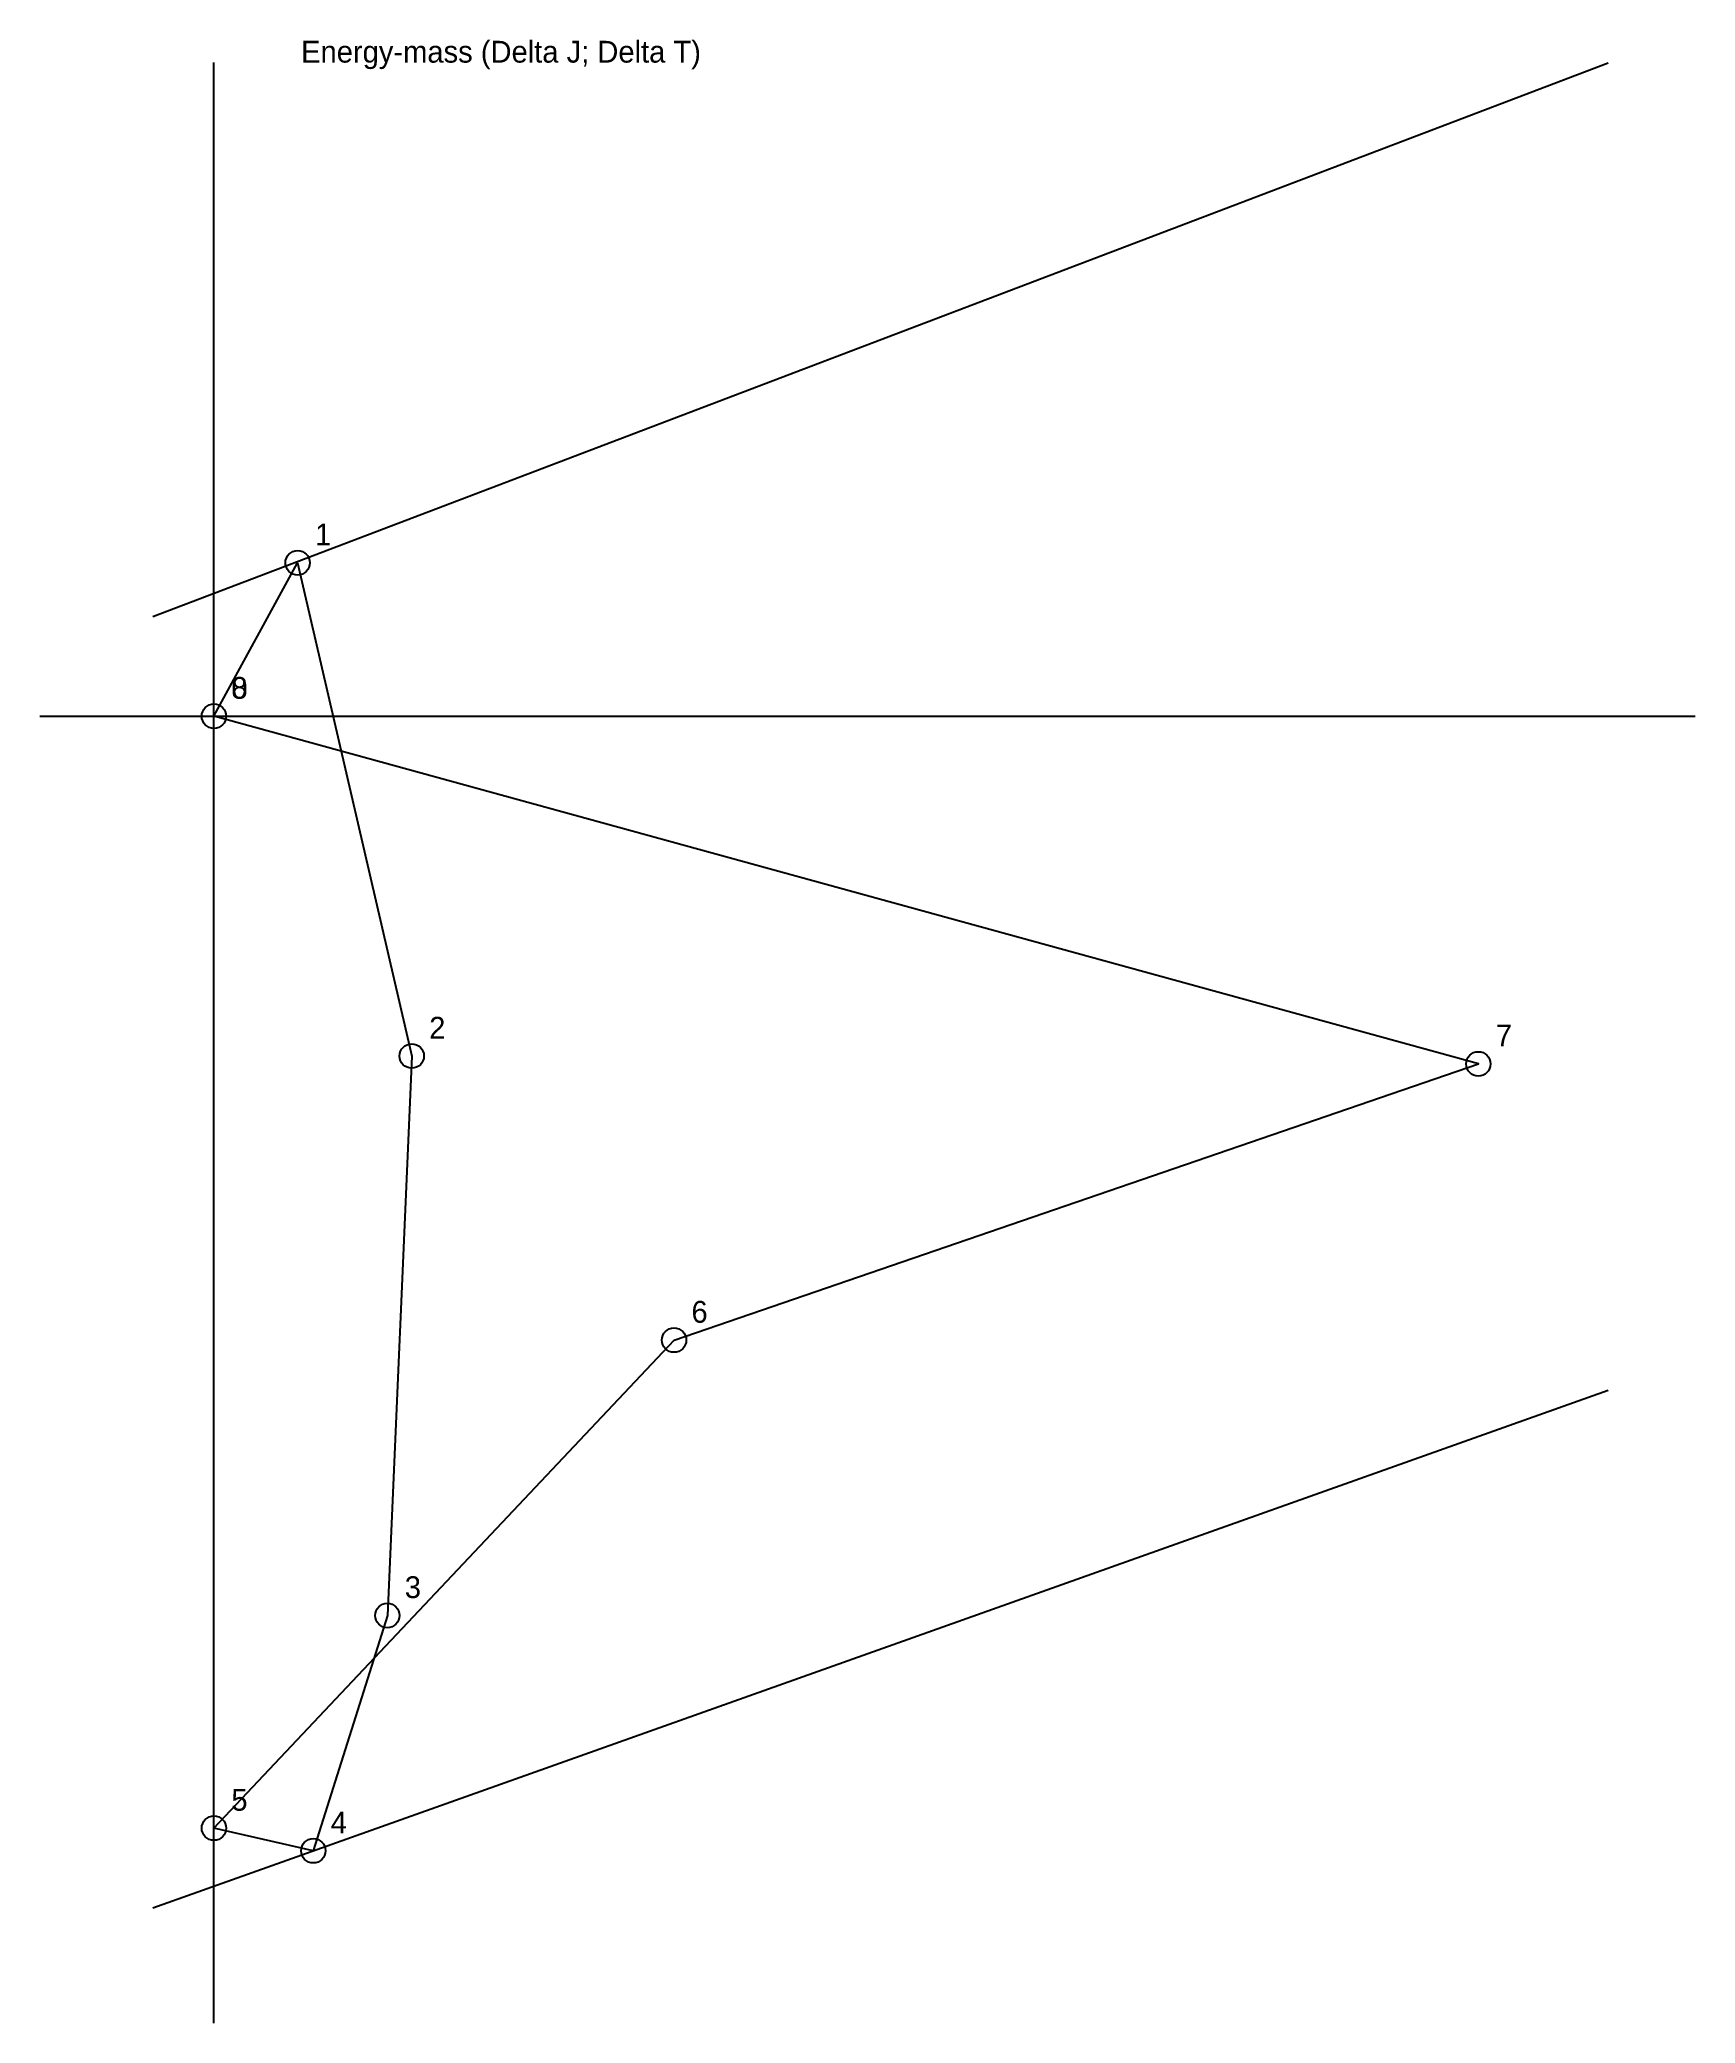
# Model space of a CAD drawing. Header units: millimetres. Extents: x 30 to 220, y 25 to 253.
import ezdxf

# ---------------------------------------------------------------- set-up
doc = ezdxf.new("R2010")
doc.units = ezdxf.units.MM
for name, color, linetype in [('ANNOTATION', 3, 'Continuous'), ('AXES', 7, 'Continuous'), ('FUNCTION', 1, 'Continuous'), ('REFERENCE', 5, 'Continuous')]:
    doc.layers.add(name, color=color, linetype=linetype)

msp = doc.modelspace()

# ---------------------------------------------------------------- linework, layer by layer
at = {"layer": 'AXES'}
for p, q in [((50, 25), (50, 250)), ((30, 175), (220, 175))]:
    msp.add_line(p, q, dxfattribs=at)
at = {"layer": 'FUNCTION'}
msp.add_lwpolyline([(50, 175), (59.6, 192.6), (72.7, 136), (69.9, 71.8), (61.4, 44.8), (50, 47.4), (102.8, 103.4), (195.1, 135.1), (50, 175)], dxfattribs=at)
for centre in [(59.6, 192.6), (50, 175), (50, 175), (72.7, 136), (195.1, 135.1), (102.8, 103.4), (69.9, 71.8), (50, 47.4), (61.4, 44.8)]:
    msp.add_circle(centre, 1.4, dxfattribs=at)
at = {"layer": 'REFERENCE'}
for p, q in [((43, 186.447669), (210, 249.96328)), ((43, 38.249432), (210, 97.667264))]:
    msp.add_line(p, q, dxfattribs=at)

# ---------------------------------------------------------------- texts
at = {"layer": 'ANNOTATION'}
for s, p in [('Energy-mass (Delta J; Delta T)', (60, 250)), ('1', (61.6, 194.6)), ('0', (52, 177)), ('8', (52, 177)), ('2', (74.7, 138)), ('7', (197.1, 137.1)), ('6', (104.8, 105.4)), ('3', (71.9, 73.8)), ('5', (52, 49.4)), ('4', (63.4, 46.8))]:
    msp.add_text(s, height=2.5, dxfattribs=at).set_placement(p)

doc.saveas('drawing.dxf')
